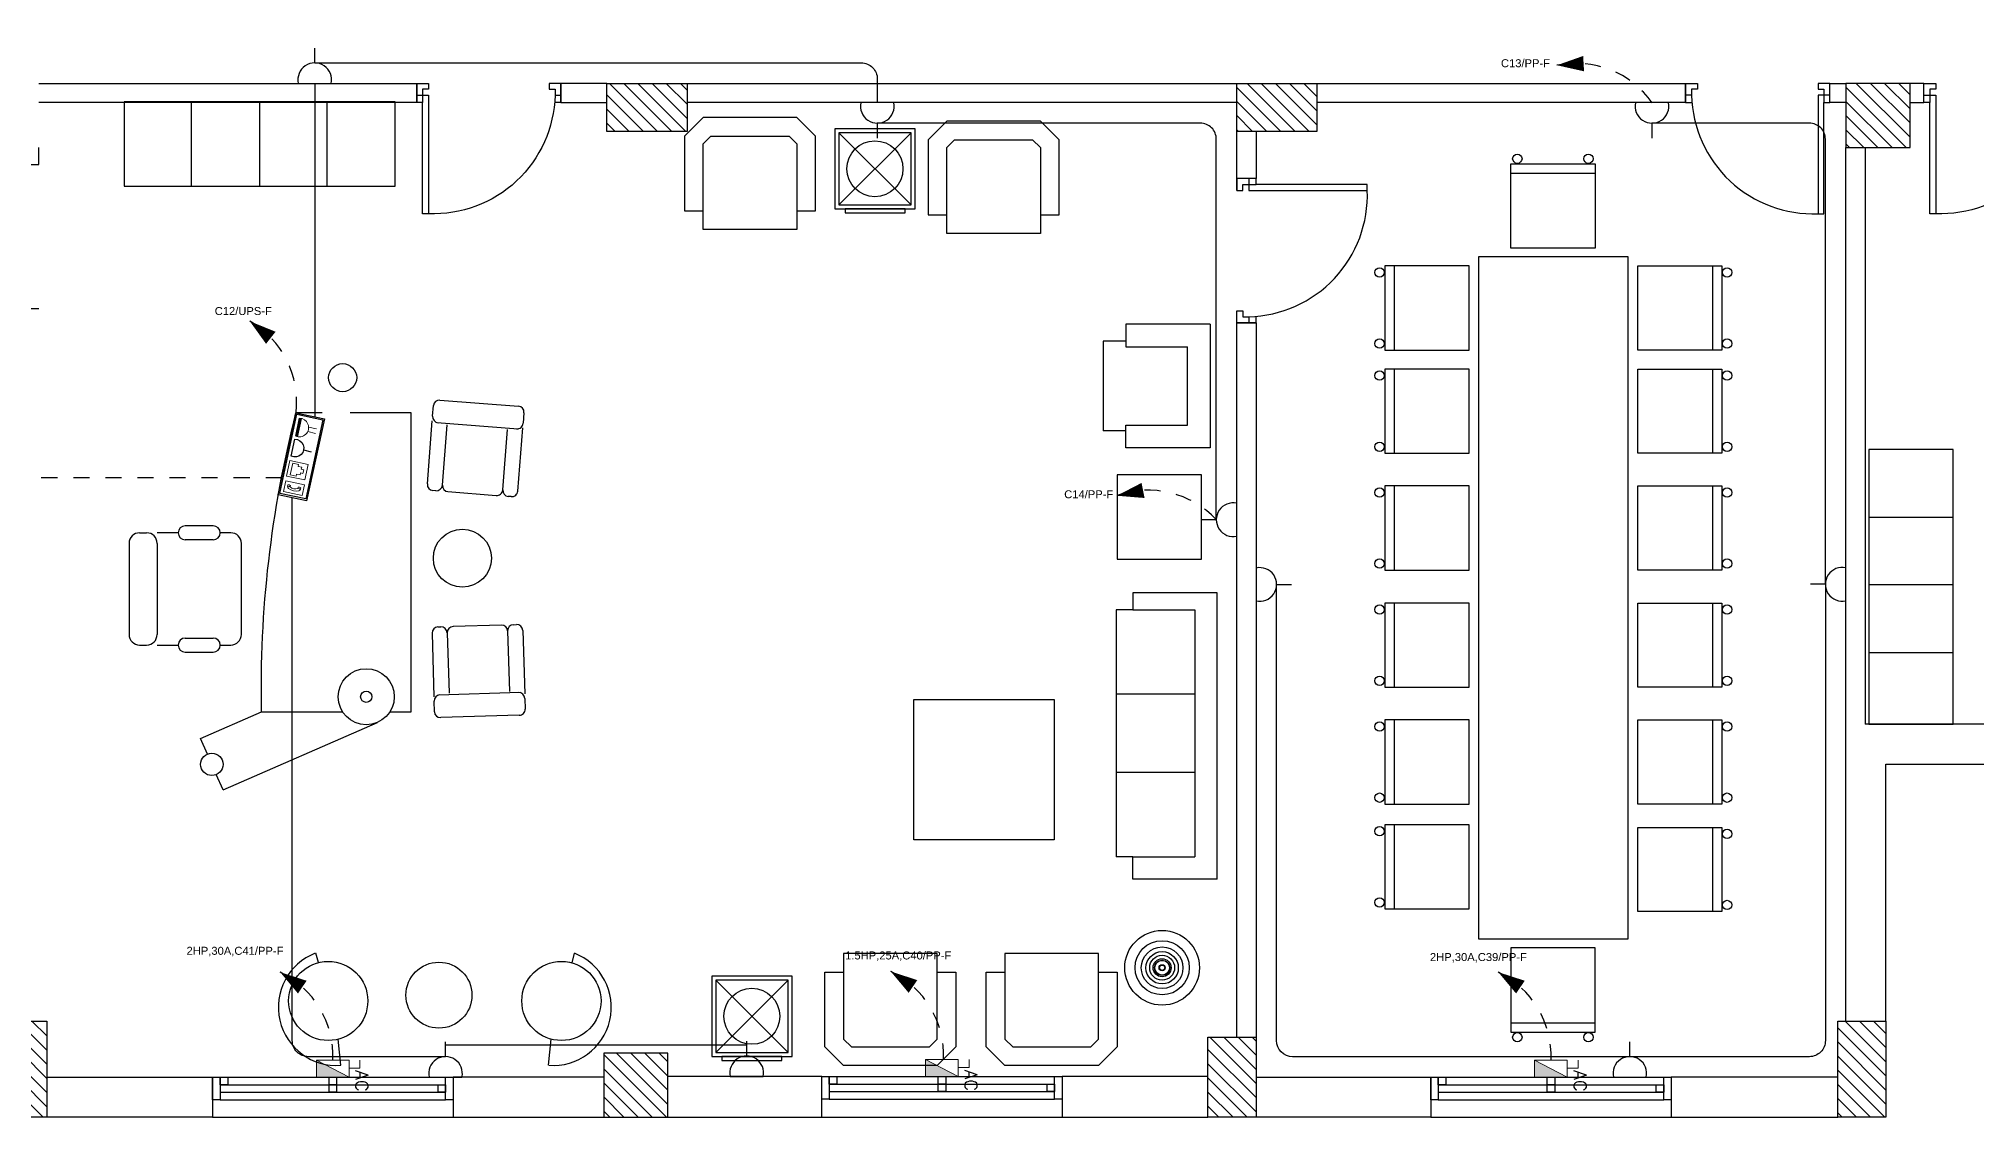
# Model space of a CAD drawing. Header units: metres. Extents: x -107 to 62, y 472 to 1032.
# Drawn here: x 26.54 to 38.63, y 480.6 to 487.34 of the extents above; entities that cross this region are included whole.
import ezdxf

# ---------------------------------------------------------------- set-up
doc = ezdxf.new("R2010")
doc.units = ezdxf.units.M
doc.header["$MEASUREMENT"] = 0
for name, pattern in [('ACAD_ISO02W100', [15, 12, -3]), ('DASHED', [0.75, 0.5, -0.25]), ('DASHED2', [0.375, 0.25, -0.125]), ('HIDDEN', [0.375, 0.25, -0.125])]:
    doc.linetypes.add(name, pattern=pattern)
doc.layers.get('0').update_dxf_attribs({"color": 8})
for name, color, linetype, lineweight in [('.', 7, 'Continuous', 9), ('Data & Telephone', 6, 'Continuous', 9), ('E-SOCKET', 2, 'Continuous', 25), ('E-TEXT-I', 4, 'Continuous', 30), ('Electrecalllll', 1, 'Continuous', 9), ('Legends', 3, 'Continuous', 9), ('lighting linea', 3, 'DASHED2', 0), ('power', 3, 'Continuous', 9)]:
    doc.layers.add(name, color=color, linetype=linetype, lineweight=lineweight)
for name, color, linetype in [('A-1st-FURN$0$A-FURN', 11, 'Continuous'), ('A-1st-FURN$0$ESYA', 11, 'Continuous'), ('A-1st-FURN$0$TEFRIŞ', 11, 'Continuous'), ('A-1st-WALL$0$A-DOOR', 151, 'Continuous'), ('A-1st-WALL$0$A-GLAZ', 121, 'Continuous'), ('A-1st-WALL$0$A-WALL', 254, 'Continuous'), ('A-1st-WALL$0$A-WALL-ELEV', 31, 'Continuous'), ('A-COL-FNL$0$A-COLS-CONC', 6, 'Continuous'), ('A-COL-FNL$0$A-HTCH', 80, 'Continuous'), ('E-LEADER', 30, 'Continuous'), ('Layer1', 24, 'ACAD_ISO02W100'), ('Power W', 3, 'Continuous')]:
    doc.layers.add(name, color=color, linetype=linetype)
doc.styles.add('ROMANC', font='romanc.shx', dxfattribs={"height": 3})
doc.styles.get("Standard").update_dxf_attribs({"font": 'arial.ttf'})

# ---------------------------------------------------------------- blocks, each defined once
blk = doc.blocks.new('A-1st-WALL$0$DOO1')
at = {"layer": 'A-1st-WALL$0$A-DOOR'}
for q in [(-74, -74), (-34, -120)]:
    blk.add_line((-74, -120), q, dxfattribs=at)
blk.add_lwpolyline([(-37, -74), (-74, -74), (-74, 0), (0, 0), (0, -37), (-37, -37), (-37, -74, 0.418149), (752, -814)], format="xyb", dxfattribs=at)
blk.add_lwpolyline([(826, -74), (752, -74), (752, -814), (789, -814), (789, -120), (826, -120), (826, 0), (752, 0), (752, -37), (789, -37), (789, -120)], dxfattribs=at)
blk = doc.blocks.new('A-1st-WALL$0$Win 1600')
for p, q in [((-750, 150), (750, 150)), ((-750, 100), (750, 100)), ((-750, 50), (750, 50)), ((-750, 0), (750, 0))]:
    blk.add_line(p, q)
for points in [[(-800, 0), (-750, 0), (-750, 150), (-800, 150)], [(750, 0), (800, 0), (800, 150), (750, 150)], [(-750, 0), (-700, 0), (-700, 50), (-750, 50)], [(-25, 50), (25, 50), (25, 100), (-25, 100)], [(-25, 0), (25, 0), (25, 50), (-25, 50)], [(700, 50), (750, 50), (750, 100), (700, 100)]]:
    blk.add_lwpolyline(points, close=True)
blk = doc.blocks.new('A-1st-WALL')
blk.add_line((23671, 5380), (23791, 5380))
at = {"layer": 'A-1st-WALL$0$A-WALL'}
for p, q in [((23791, 6786), (26149, 6786)), ((26149, 6786), (26149, 6666)), ((27336, 6786), (27049, 6786)), ((27049, 6786), (27049, 6666)), ((27836, 6786), (31266, 6786)), ((31766, 6786), (34066, 6786)), ((34066, 6786), (34066, 6666)), ((34966, 6786), (35066, 6786)), ((34966, 6666), (34966, 6786)), ((35553, 6786), (35466, 6786)), ((35553, 6666), (35553, 6786)), ((26149, 6666), (23791, 6666)), ((27049, 6666), (27336, 6666)), ((31266, 6666), (27836, 6666)), ((34066, 6666), (31766, 6666)), ((35066, 6666), (34966, 6666)), ((35466, 6666), (35553, 6666)), ((31266, 6118), (31266, 6486)), ((31386, 6486), (31386, 6192)), ((23791, 6280), (23791, 6386)), ((35066, 932), (35066, 6386)), ((35186, 6386), (35186, 2786)), ((23671, 6280), (23791, 6280)), ((31386, 6192), (31266, 6192)), ((31266, 832), (31266, 5292)), ((31266, 5292), (31386, 5292)), ((31386, 5292), (31386, 832)), ((36276, 2786), (35186, 2786)), ((35316, 2536), (36276, 2536)), ((35316, 932), (35316, 2536)), ((23841, 582), (24876, 582)), ((24876, 582), (24876, 332)), ((27316, 582), (26376, 582)), ((26376, 582), (26376, 332)), ((28676, 586), (27716, 586)), ((28676, 333), (28676, 586)), ((31086, 586), (30176, 586)), ((30176, 586), (30176, 333)), ((31386, 582), (32476, 582)), ((32476, 582), (32476, 332)), ((35016, 582), (33976, 582)), ((33976, 582), (33976, 332)), ((24876, 332), (23841, 332)), ((26376, 332), (27316, 333)), ((27716, 333), (28676, 333)), ((30176, 333), (31086, 333)), ((32476, 332), (31386, 332)), ((33976, 332), (35016, 332))]:
    blk.add_line(p, q, dxfattribs=at)
at = {"layer": 'A-1st-WALL$0$A-WALL-ELEV'}
for p, q in [((24876, 332), (26376, 332)), ((28676, 333), (30176, 333)), ((32476, 332), (33976, 332))]:
    blk.add_line(p, q, dxfattribs=at)
at = {"layer": 'A-1st-WALL$0$A-DOOR', "xscale": -1}
for p in [(26975, 6786), (36379, 6786)]:
    blk.add_blockref('A-1st-WALL$0$DOO1', p, dxfattribs=at)
at = {"layer": 'A-1st-WALL$0$A-DOOR'}
blk.add_blockref('A-1st-WALL$0$DOO1', (34140, 6786), dxfattribs=at)
at = {"layer": 'A-1st-WALL$0$A-DOOR', "rotation": 90}
blk.add_blockref('A-1st-WALL$0$DOO1', (31266, 5366), dxfattribs=at)
at = {"layer": 'A-1st-WALL$0$A-GLAZ', "xscale": -0.9374999999999997, "yscale": 0.9374999999999997, "zscale": 0.9374999999999997, "rotation": 180}
for p in [(25626, 582), (29426, 586), (33226, 582)]:
    blk.add_blockref('A-1st-WALL$0$Win 1600', p, dxfattribs=at)
blk = doc.blocks.new('A-1st-FURN$0$KOLTUKT')
at = {"layer": 'A-1st-FURN$0$ESYA'}
for p, q in [((-0.2, 0.45), (-0.4, 0.45)), ((-0.8, 0.325), (-0.8, -0.325)), ((-0.725, 0.4), (-0.675, 0.4)), ((-0.45, 0.4), (-0.6, 0.4)), ((-0.6, 0.325), (-0.6, -0.325)), ((-0.2, 0.35), (-0.4, 0.35)), ((-0.075, 0.4), (-0.15, 0.4)), ((0, -0.325), (0, 0.325)), ((-0.725, -0.4), (-0.675, -0.4)), ((-0.6, -0.4), (-0.45, -0.4)), ((-0.4, -0.35), (-0.2, -0.35)), ((-0.15, -0.4), (-0.075, -0.4)), ((-0.4, -0.45), (-0.2, -0.45))]:
    blk.add_line(p, q, dxfattribs=at)
for centre, radius, start, end in [((-0.4, 0.4), 0.05, 90, 270), ((-0.2, 0.4), 0.05, 270, 90), ((-0.725, 0.325), 0.075, 90, 180), ((-0.675, 0.325), 0.075, 0, 90), ((-0.075, 0.325), 0.075, 0, 90), ((-0.725, -0.325), 0.075, 180, 270), ((-0.675, -0.325), 0.075, 270, 0), ((-0.4, -0.4), 0.05, 90, 270), ((-0.2, -0.4), 0.05, 270, 90), ((-0.075, -0.325), 0.075, 270, 0)]:
    blk.add_arc(centre, radius, start, end, dxfattribs=at)
blk = doc.blocks.new('A-1st-FURN$0$KOL6060')
for p, q in [((-260, 0), (260, 0)), ((-300, -110), (-300, -40)), ((300, -40), (300, -110)), ((-300, -560), (-300, -140)), ((-270, -150), (270, -150)), ((-200, -560), (-200, -160)), ((200, -560), (200, -160)), ((300, -560), (300, -140)), ((-240, -600), (-260, -600)), ((-160, -600), (160, -600)), ((260, -600), (240, -600))]:
    blk.add_line(p, q)
for centre, start, end in [((-260, -40), 90, 180), ((260, -40), 0, 90), ((-260, -110), 180, 270), ((260, -110), 270, 0), ((-260, -560), 180, 270), ((-240, -560), 270, 360), ((-160, -560), 180, 270), ((160, -560), 270, 0), ((240, -560), 180, 270), ((260, -560), 270, 0)]:
    blk.add_arc(centre, 40, start, end)
blk = doc.blocks.new('A-1st-FURN$0$comod 1000')
at = {"layer": 'A-1st-FURN$0$TEFRIŞ'}
for p, q in [((59657, -161), (59657, -582)), ((60078, -161), (59657, -161)), ((60078, -582), (60078, -161)), ((59657, -582), (60078, -582)), ((60025, -582), (59710, -582))]:
    blk.add_line(p, q, dxfattribs=at)
at = {"layer": 'A-1st-FURN$0$TEFRIŞ', "color": 8}
for p, q in [((59678, -182), (59678, -561)), ((60057, -182), (59678, -561)), ((59678, -182), (60057, -561)), ((60057, -182), (59678, -182)), ((60057, -561), (60057, -182)), ((59678, -561), (60057, -561)), ((59710, -582), (59710, -603)), ((59710, -603), (60025, -603)), ((60025, -603), (60025, -582))]:
    blk.add_line(p, q, dxfattribs=at)
blk.add_circle((59867, -371), 147, dxfattribs=at)
blk = doc.blocks.new('A-1st-FURN$0$sofa 1000')
at = {"layer": 'A-1st-FURN$0$A-FURN', "linetype": 'Continuous'}
for p, q in [((31144, 3605), (30618, 3605)), ((30618, 3605), (30618, 3500)), ((31144, 1818), (31144, 3605)), ((30618, 3500), (30513, 3500)), ((30513, 3500), (30513, 1958)), ((30618, 3500), (31004, 3500)), ((31004, 3500), (31004, 1958)), ((31004, 2974), (30513, 2974)), ((31004, 2484), (30513, 2484)), ((30618, 1958), (30513, 1958)), ((30618, 1958), (31004, 1958)), ((30618, 1818), (30618, 1958)), ((31144, 1818), (30618, 1818))]:
    blk.add_line(p, q, dxfattribs=at)
blk = doc.blocks.new('A-1st-FURN')
at = {"layer": 'A-1st-FURN$0$A-FURN'}
for p, q in [((24745, 6144), (24745, 6670)), ((25168, 6670), (25168, 6144)), ((25591, 6144), (25591, 6670)), ((32975, 6284), (33501, 6284)), ((32975, 5758), (32975, 6284)), ((32975, 6226), (33501, 6226)), ((33501, 6284), (33501, 5758)), ((33708, 5703), (32774, 5703)), ((32774, 5703), (32774, 1445)), ((33501, 5758), (32975, 5758)), ((33708, 1445), (33708, 5703)), ((32189, 5647), (32189, 5121)), ((32715, 5647), (32189, 5647)), ((32248, 5647), (32248, 5121)), ((32715, 5121), (32715, 5647)), ((33767, 5121), (33767, 5647)), ((33767, 5647), (34293, 5647)), ((34234, 5647), (34234, 5121)), ((34293, 5647), (34293, 5121)), ((32189, 5121), (32715, 5121)), ((34293, 5121), (33767, 5121)), ((32189, 5003), (32189, 4477)), ((32715, 5003), (32189, 5003)), ((32248, 5003), (32248, 4477)), ((32715, 4477), (32715, 5003)), ((33767, 4477), (33767, 5003)), ((33767, 5003), (34293, 5003)), ((34234, 5003), (34234, 4477)), ((34293, 5003), (34293, 4477)), ((25559, 4730), (25395, 4730)), ((26114, 4730), (25734, 4730)), ((26114, 2862), (26114, 4730)), ((32189, 4477), (32715, 4477)), ((34293, 4477), (33767, 4477)), ((32715, 4273), (32189, 4273)), ((32189, 4273), (32189, 3747)), ((32248, 4273), (32248, 3747)), ((32715, 3747), (32715, 4273)), ((33767, 3747), (33767, 4273)), ((33767, 4273), (34293, 4273)), ((34234, 4273), (34234, 3747)), ((34293, 4273), (34293, 3747)), ((35210, 4078), (35736, 4078)), ((32189, 3747), (32715, 3747)), ((34293, 3747), (33767, 3747)), ((35736, 3656), (35210, 3656)), ((32715, 3542), (32189, 3542)), ((32189, 3542), (32189, 3016)), ((32248, 3542), (32248, 3016)), ((32715, 3016), (32715, 3542)), ((33767, 3542), (34293, 3542)), ((33767, 3016), (33767, 3542)), ((34234, 3542), (34234, 3016)), ((34293, 3542), (34293, 3016)), ((35210, 3233), (35736, 3233)), ((32189, 3016), (32715, 3016)), ((34293, 3016), (33767, 3016)), ((24801, 2696), (25180, 2862)), ((24942, 2375), (25904, 2796)), ((25180, 2862), (25687, 2862)), ((25981, 2862), (26114, 2862)), ((32715, 2812), (32189, 2812)), ((32189, 2812), (32189, 2286)), ((32248, 2812), (32248, 2286)), ((32715, 2286), (32715, 2812)), ((33767, 2286), (33767, 2812)), ((33767, 2812), (34293, 2812)), ((34234, 2812), (34234, 2286)), ((34293, 2812), (34293, 2286)), ((24843, 2599), (24801, 2696)), ((24942, 2375), (24899, 2471)), ((32189, 2286), (32715, 2286)), ((34293, 2286), (33767, 2286)), ((32715, 2158), (32189, 2158)), ((32189, 2158), (32189, 1632)), ((32248, 2158), (32248, 1632)), ((32715, 1632), (32715, 2158)), ((33767, 1616), (33767, 2141)), ((33767, 2141), (34293, 2141)), ((34234, 2141), (34234, 1616)), ((34293, 2141), (34293, 1616)), ((32189, 1632), (32715, 1632)), ((34293, 1616), (33767, 1616)), ((25536, 1297), (25520, 1357)), ((27132, 1356), (27116, 1296)), ((32774, 1445), (33708, 1445)), ((33501, 1389), (32975, 1389)), ((32975, 1389), (32975, 863)), ((33501, 863), (33501, 1389)), ((32975, 922), (33501, 922)), ((32975, 863), (33501, 863)), ((25676, 657), (25660, 819)), ((26972, 657), (26988, 819))]:
    blk.add_line(p, q, dxfattribs=at)
at = {"layer": 'A-1st-FURN$0$A-FURN', "linetype": 'Continuous'}
for p, q in [((30574, 5283), (30574, 5142)), ((31099, 5283), (30574, 5283)), ((31099, 5283), (31099, 4511)), ((30433, 5177), (30433, 4617)), ((30574, 5177), (30433, 5177)), ((30574, 5142), (30959, 5142)), ((30959, 4652), (30959, 5142)), ((30574, 4617), (30433, 4617)), ((30574, 4511), (30574, 4652)), ((30574, 4652), (30959, 4652)), ((31099, 4511), (30574, 4511)), ((30519, 4342), (30519, 3816)), ((31045, 4342), (30519, 4342)), ((31045, 3816), (31045, 4342)), ((30519, 3816), (31045, 3816)), ((29251, 2063), (29251, 2939)), ((29251, 2939), (30127, 2939)), ((30127, 2939), (30127, 2063)), ((30127, 2063), (29251, 2063))]:
    blk.add_line(p, q, dxfattribs=at)
at = {"layer": 'A-1st-FURN$0$A-FURN'}
for points in [[(26014, 6670), (24323, 6670), (24323, 6144), (26014, 6144)], [(35736, 4501), (35210, 4501), (35210, 2786), (35390, 2786), (35736, 2786)]]:
    blk.add_lwpolyline(points, close=True, dxfattribs=at)
for points in [[(28520, 5990), (28637, 5990), (28637, 6457), (28520, 6574), (27936, 6574), (27819, 6457), (27819, 5990), (27936, 5990), (27936, 6409), (27985, 6457), (28472, 6457), (28520, 6409), (28520, 5873), (27936, 5873), (27936, 6409)], [(30041, 5966), (30157, 5966), (30157, 6434), (30041, 6551), (29456, 6551), (29340, 6434), (29340, 5966), (29456, 5966), (29456, 6385), (29505, 6434), (29992, 6434), (30041, 6385), (30041, 5850), (29456, 5850), (29456, 6385)], [(29397, 1238), (29513, 1238), (29513, 771), (29397, 654), (28812, 654), (28696, 771), (28696, 1238), (28812, 1238), (28812, 819), (28861, 771), (29348, 771), (29397, 819), (29397, 1355), (28812, 1355), (28812, 819)], [(30403, 1238), (30520, 1238), (30520, 771), (30403, 654), (29819, 654), (29702, 771), (29702, 1238), (29819, 1238), (29819, 819), (29868, 771), (30355, 771), (30403, 819), (30403, 1355), (29819, 1355), (29819, 819)]]:
    blk.add_lwpolyline(points, dxfattribs=at)
for centre, radius in [((33016, 6316), 29.2), ((33460, 6316), 29.2), ((32157, 5606), 29.2), ((34325, 5606), 29.2), ((32157, 5162), 29.2), ((34325, 5162), 29.2), ((25687, 4949), 87.6), ((32157, 4962), 29.2), ((34325, 4962), 29.2), ((32157, 4518), 29.2), ((34325, 4518), 29.2), ((32157, 4232), 29.2), ((34325, 4232), 29.2), ((26434, 3822), 181), ((32157, 3788), 29.2), ((34325, 3788), 29.2), ((32157, 3501), 29.2), ((34325, 3501), 29.2), ((25834, 2957), 175), ((32157, 3057), 29.2), ((34325, 3057), 29.2), ((25834, 2957), 35), ((32157, 2771), 29.2), ((34325, 2771), 29.2), ((24871, 2535), 70), ((32157, 2327), 29.2), ((34325, 2327), 29.2), ((32157, 2117), 29.2), ((34325, 2101), 29.2), ((32157, 1673), 29.2), ((34325, 1657), 29.2), ((30800, 1265), 233), ((30800, 1265), 169), ((30800, 1265), 130), ((30800, 1265), 101), ((30800, 1265), 77.7), ((25597, 1058), 247), ((26288, 1094), 206), ((27052, 1058), 247), ((30800, 1265), 56.2), ((30800, 1265), 47.1), ((30800, 1265), 46), ((30800, 1265), 19.2), ((30800, 1265), 16.7), ((33016, 831), 29.2), ((33460, 831), 29.2)]:
    blk.add_circle(centre, radius, dxfattribs=at)
for centre, radius, start, end in [((32075, 3012), 6897, 165.5791, 181.249), ((25649, 1018), 363, 111.4322, 274.3121), ((27000, 1018), 363, 265.6879, 68.5678)]:
    blk.add_arc(centre, radius, start, end, dxfattribs=at)
for name, p, xscale, yscale, zscale in [('A-1st-FURN$0$comod 1000', (-42150, 6694), 1.188601201225888, 1.188601201225888, 1.188601201225888), ('A-1st-FURN$0$KOLTUKT', (25055, 3630), 875.6063299273052, 875.6063299273052, 875.6063299273052), ('A-1st-FURN$0$comod 1000', (-42918, 1403), 1.188601201225888, 1.188601201225888, 1.188601201225888)]:
    blk.add_blockref(name, p, dxfattribs=dict(at, xscale=xscale, yscale=yscale, zscale=zscale))
for p, xscale, yscale, zscale, rotation in [((26539, 4790), 0.9437125239918356, 0.9437125239918356, 0.9437125239918356, 355.5219905990008), ((26544, 2834), 0.9437124708055863, 0.9437124708055863, 0.9437124708055863, 181.7562181178536)]:
    blk.add_blockref('A-1st-FURN$0$KOL6060', p, dxfattribs=dict(at, xscale=xscale, yscale=yscale, zscale=zscale, rotation=rotation))
blk.add_blockref('A-1st-FURN$0$sofa 1000', (0, 0), dxfattribs=at)
blk = doc.blocks.new('A-COL-FNL')
at = {"layer": 'A-COL-FNL$0$A-HTCH'}
h = blk.add_hatch(dxfattribs=at)
h.set_pattern_fill('ANSI31', color=256, scale=500, angle=90)
h.paths.add_polyline_path([(27336, 6486), (27336, 6786), (27836, 6786), (27836, 6486)])
h = blk.add_hatch(dxfattribs=at)
h.set_pattern_fill('ANSI31', color=256, scale=500, angle=90)
h.paths.add_polyline_path([(31266, 6486), (31266, 6786), (31766, 6786), (31766, 6486)])
h = blk.add_hatch(dxfattribs=at)
h.set_pattern_fill('ANSI31', color=256, scale=500, angle=90)
h.paths.add_polyline_path([(35466, 6386), (35466, 6786), (35066, 6786), (35066, 6386)])
h = blk.add_hatch(dxfattribs=at)
h.set_pattern_fill('ANSI31', color=256, scale=500, angle=90)
h.paths.add_polyline_path([(23541, 932), (23841, 932), (23841, 332), (23541, 332)])
h = blk.add_hatch(dxfattribs=at)
h.set_pattern_fill('ANSI31', color=256, scale=500, angle=90)
h.paths.add_polyline_path([(35016, 932), (35316, 932), (35316, 332), (35016, 332)])
h = blk.add_hatch(dxfattribs=at)
h.set_pattern_fill('ANSI31', color=256, scale=500, angle=90)
h.paths.add_polyline_path([(27716, 332), (27716, 732), (27316, 732), (27316, 332)])
h = blk.add_hatch(dxfattribs=at)
h.set_pattern_fill('ANSI31', color=256, scale=500, angle=90)
h.paths.add_polyline_path([(31086, 832), (31386, 832), (31386, 332), (31086, 332)])
at = {"layer": 'A-COL-FNL$0$A-COLS-CONC'}
for points in [[(27336, 6486), (27336, 6786), (27836, 6786), (27836, 6486)], [(31266, 6486), (31266, 6786), (31766, 6786), (31766, 6486)], [(35466, 6386), (35466, 6786), (35066, 6786), (35066, 6386)], [(23541, 932), (23841, 932), (23841, 332), (23541, 332)], [(35016, 932), (35316, 932), (35316, 332), (35016, 332)], [(27716, 332), (27716, 732), (27316, 732), (27316, 332)], [(31086, 832), (31386, 832), (31386, 332), (31086, 332)]]:
    blk.add_lwpolyline(points, close=True, dxfattribs=at)
blk = doc.blocks.new('Network')
at = {"layer": 'Data & Telephone', "color": 6}
for p, q in [((1361.996, 129.2824), (1361.939, 129.2824)), ((1361.939, 129.2146), (1361.939, 129.2824)), ((1361.9745, 129.2703), (1361.9605, 129.2703)), ((1361.9605, 129.2703), (1361.9605, 129.2615)), ((1361.9745, 129.2703), (1361.9745, 129.2615)), ((1361.996, 129.2146), (1361.996, 129.2824)), ((1361.939, 129.2146), (1361.996, 129.2146)), ((1361.9533, 129.2484), (1361.9462, 129.2484)), ((1361.9462, 129.2268), (1361.9462, 129.2484)), ((1361.9462, 129.2268), (1361.9888, 129.2268)), ((1361.9605, 129.2615), (1361.9533, 129.2615)), ((1361.9533, 129.2615), (1361.9533, 129.2484)), ((1361.9745, 129.2615), (1361.9817, 129.2615)), ((1361.9817, 129.2615), (1361.9817, 129.2484)), ((1361.9817, 129.2484), (1361.9888, 129.2484)), ((1361.9888, 129.2268), (1361.9888, 129.2484))]:
    blk.add_line(p, q, dxfattribs=at)
blk = doc.blocks.new('DUPLEX SOCKET')
at = {"layer": 'power', "color": 2}
for p, q in [((0, 198), (0, -198)), ((240, 49), (417, 49)), ((240, -49), (417, -49))]:
    blk.add_line(p, q, dxfattribs=at)
blk.add_arc((44, 0), 202, 257.429, 102.5754, dxfattribs=at)
blk = doc.blocks.new('Telephone')
at = {"layer": 'Electrecalllll'}
for points in [[(1356.067, 130.372), (1356.064, 130.372), (1356.064, 130.337), (1356.067, 130.337)], [(1356.067, 130.23), (1356.064, 130.23), (1356.064, 130.195), (1356.067, 130.195)]]:
    blk.add_hatch(color=4, dxfattribs=at).paths.add_polyline_path(points)
at = {"layer": 'Electrecalllll', "color": 4}
for p, q in [((1356.082, 130.372), (1356.064, 130.372)), ((1356.064, 130.372), (1356.064, 130.337)), ((1356.067, 130.372), (1356.067, 130.337)), ((1356.082, 130.337), (1356.064, 130.337)), ((1356.082, 130.23), (1356.064, 130.23)), ((1356.064, 130.23), (1356.064, 130.195)), ((1356.082, 130.195), (1356.064, 130.195)), ((1356.067, 130.23), (1356.067, 130.195))]:
    blk.add_line(p, q, dxfattribs=at)
blk.add_lwpolyline([(1356.132, 130.415), (1355.984, 130.415), (1355.984, 130.156), (1356.132, 130.156)], close=True, dxfattribs=at)
for centre, radius, start, end in [((1356.188, 130.283), 0.167, 154.325, 204.7884), ((1356.086, 130.31), 0.0665, 109.3444, 136.9236), ((1356.051, 130.355), 0.0353, 330.3482, 29.6518), ((1356.09, 130.264), 0.0741, 223.9483, 249.7273), ((1356.16, 130.284), 0.11, 150.725, 209.275), ((1356.051, 130.212), 0.0353, 330.3482, 29.6518)]:
    blk.add_arc(centre, radius, start, end, dxfattribs=at)
blk = doc.blocks.new('h socket')
at = {"layer": 'E-SOCKET'}
for p, q in [((0, 0.144), (0, 0.248)), ((-0.115, 0), (0.115, 0))]:
    blk.add_line(p, q, dxfattribs=at)
blk.add_arc((0, 0.026), 0.118, 347.4312, 192.5776, dxfattribs=at)
blk = doc.blocks.new('H s')
at = {"xscale": 1.050492552334089, "yscale": 1.050492552334089, "zscale": 1.050492552334089}
blk.add_blockref('h socket', (0, 0), dxfattribs=at)
blk = doc.blocks.new('Floor Box 2')
at = {"layer": '.', "linetype": 'DASHED', "lineweight": 0, "ltscale": 0.4}
h = blk.add_hatch(color=2, dxfattribs=at)
h.dxf.hatch_style = 1
h.paths.add_polyline_path([(0.029, -0.027, 0.054926), (0.027, -0.04), (0.141, -0.04, 0.054906), (0.14, -0.028)])
for points in [[(0.512, -0.002), (0, 0), (-0.001, -0.177), (0.511, -0.178)], [(0.502, -0.009), (0.007, -0.007), (0.006, -0.17), (0.501, -0.171)]]:
    blk.add_lwpolyline(points, close=True)
at = {"layer": 'Legends', "color": 2, "linetype": 'DASHED', "lineweight": 0, "ltscale": 0.4}
blk.add_lwpolyline([(0.141, -0.04), (0.027, -0.04)], dxfattribs=at)
at = {"xscale": 0.4543284512265046, "yscale": 0.4543284512265046, "zscale": 0.4543284512265046, "rotation": 180}
blk.add_blockref('Telephone', (616.548, 59.105), dxfattribs=at)
at = {"layer": 'Data & Telephone', "color": 0, "lineweight": 60, "xscale": -1.685405181710514, "yscale": 1.685405181710514, "zscale": 1.685405181733448, "rotation": 179.6918616787939}
blk.add_blockref('Network', (-2293.921, 230.094), dxfattribs=at)
at = {"layer": 'Layer1', "linetype": 'Continuous', "lineweight": 35, "xscale": 0.4391741577047093, "yscale": 0.4391741577047093, "zscale": 0.4391741577047093, "rotation": 180}
blk.add_blockref('H s', (0.212, -0.028), dxfattribs=at)
at = {"layer": 'power', "xscale": -0.0002808277206373994, "yscale": 0.0002808277206373993, "zscale": 0.0002808277206373995, "rotation": 89.69844143202054}
blk.add_blockref('DUPLEX SOCKET', (0.084, -0.027), dxfattribs=at)
blk = doc.blocks.new('sf32a')
at = {"layer": '.', "linetype": 'Continuous', "lineweight": 0, "ltscale": 0.4}
h = blk.add_hatch(color=3, dxfattribs=at)
h.dxf.hatch_style = 1
h.paths.add_polyline_path([(0.057, 0.204), (-0.05, 0), (0.057, 0)])
at = {"layer": 'power', "color": 3, "linetype": 'Continuous', "lineweight": 0, "ltscale": 0.02}
for p, q in [((0, 0.271), (-0.05, 0.271)), ((0, 0.204), (0, 0.271)), ((-0.05, 0.204), (-0.05, 0)), ((-0.05, 0), (0.057, 0.204)), ((0.057, 0.204), (-0.05, 0.204)), ((0.057, 0), (0.057, 0.204)), ((-0.05, 0), (0.057, 0))]:
    blk.add_line(p, q, dxfattribs=at)
at = {"layer": 'power', "color": 3, "linetype": 'Continuous', "lineweight": 0, "style": 'ROMANC'}
blk.add_text('AC', height=0.0786, dxfattribs=at).set_placement((0.015, 0.244))
blk = doc.blocks.new('*U130')
blk.add_line((-559, -64), (-628, -122))
blk.add_lwpolyline([(-628, -122, 0, 96, 0), (-493, -24, 96, 96, 0)], format="xyseb")
at = {"linetype": 'HIDDEN', "ltscale": 0.2}
blk.add_arc((-221, -539), 583, 67.7241, 134.241, dxfattribs=at)

msp = doc.modelspace()

# ---------------------------------------------------------------- linework, layer by layer
at = {"layer": 'Power W', "color": 7, "linetype": 'Continuous', "lineweight": 25, "ltscale": 0.4}
for points in [[(28.264, 487.185), (31.674, 487.185, -0.414214), (31.774, 487.085), (31.774, 486.937)], [(33.889, 484.333), (33.889, 486.709, 0.414236), (33.789, 486.809), (31.774, 486.808)], [(37.689, 483.93), (37.689, 486.709, 0.414236), (37.589, 486.809), (36.607, 486.809)], [(29.08, 480.981), (28.224, 480.981, -0.414214), (28.124, 481.081), (28.124, 484.47)], [(36.469, 480.981), (34.365, 480.981, -0.414191), (34.265, 481.081), (34.265, 483.929)], [(37.689, 483.93), (37.689, 481.081, -0.414214), (37.589, 480.981), (36.469, 480.981)]]:
    msp.add_lwpolyline(points, format="xyb", dxfattribs=at)
for points in [[(28.264, 487.057), (28.264, 484.975)], [(30.959, 481.052), (29.08, 481.052)]]:
    msp.add_lwpolyline(points, dxfattribs=at)
at = {"layer": 'Power W', "color": 6, "linetype": 'DASHED2', "lineweight": 25, "ltscale": 0.4}
msp.add_lwpolyline([(28.058, 484.594), (26.361, 484.594)], dxfattribs=at)

# ---------------------------------------------------------------- block references
at = {"xscale": 0.001, "yscale": 0.001, "zscale": 0.001}
for name in ['A-1st-WALL', 'A-1st-FURN']:
    msp.add_blockref(name, (2.751, 480.271), dxfattribs=at)
at = {"layer": 'E-LEADER'}
for p, xscale, yscale, zscale, rotation in [((36.609, 486.935), 0.0009999999999999996, 0.0009999999999999996, 0.0009999999999999996, 327.4175656680608), ((28.147, 485.001), 0.0009999999999999996, 0.0009999999999999996, 0.0009999999999999996, 285.7722979112255), ((33.89, 484.332), 0.0009999999999999996, 0.0009999999999999996, 0.0009999999999999996, 335.3505554324014), ((28.377, 480.96), 0.001, 0.001, 0.001, 289.9411934642562), ((32.187, 480.964), 0.001, 0.001, 0.001, 289.9411934642562), ((35.977, 480.96), 0.001, 0.001, 0.001, 289.9411934642562)]:
    msp.add_blockref('*U130', p, dxfattribs=dict(at, xscale=xscale, yscale=yscale, zscale=zscale, rotation=rotation))
at = {"layer": 'E-SOCKET', "color": 2, "linetype": 'DASHED', "lineweight": 0, "xscale": -1.022600570932323, "yscale": 1.022600570932323, "zscale": 1.022600570932323, "rotation": 77.57083540891767}
msp.add_blockref('Floor Box 2', (28.147, 485.001), dxfattribs=at)
at = {"layer": 'lighting linea', "color": 2, "linetype": 'DASHED', "ltscale": 0.4, "xscale": 0.001, "yscale": 0.001, "zscale": 0.001}
msp.add_blockref('A-COL-FNL', (2.751, 480.271), dxfattribs=at)
at = {"layer": 'power', "xscale": 0.8477581206247471, "yscale": 0.8477581206247471, "zscale": 0.8477581206247471}
for p in [(28.264, 487.057), (29.08, 480.853), (30.959, 480.857), (36.469, 480.853)]:
    msp.add_blockref('H s', p, dxfattribs=at)
for p, rotation in [((31.774, 486.937), 180.0000000000159), ((36.607, 486.937), 180.0000000000159), ((34.017, 484.333), 90), ((34.137, 483.929), 270), ((37.817, 483.93), 90)]:
    msp.add_blockref('H s', p, dxfattribs=dict(at, rotation=rotation))
at = {"layer": 'power', "rotation": 270}
for p in [(28.275, 480.91), (32.075, 480.914), (35.875, 480.91)]:
    msp.add_blockref('sf32a', p, dxfattribs=at)

# ---------------------------------------------------------------- texts
at = {"layer": 'E-TEXT-I', "color": 3, "linetype": 'DASHED', "lineweight": 0, "ltscale": 0.4}
for s, height, p in [('C13/PP-F', 0.0499, (35.665, 487.158, 0)), ('C12/UPS-F', 0.0499, (27.64, 485.611)), ('C14/PP-F', 0.0499, (32.94, 484.467, 0)), ('2HP,30A,C41/PP-F', 0.04992, (27.464, 481.617)), ('1.5HP,25A,C40/PP-F', 0.04992, (31.573, 481.588)), ('2HP,30A,C39/PP-F', 0.04992, (35.222, 481.578))]:
    msp.add_text(s, height=height, dxfattribs=at).set_placement(p)

doc.saveas('drawing.dxf')
